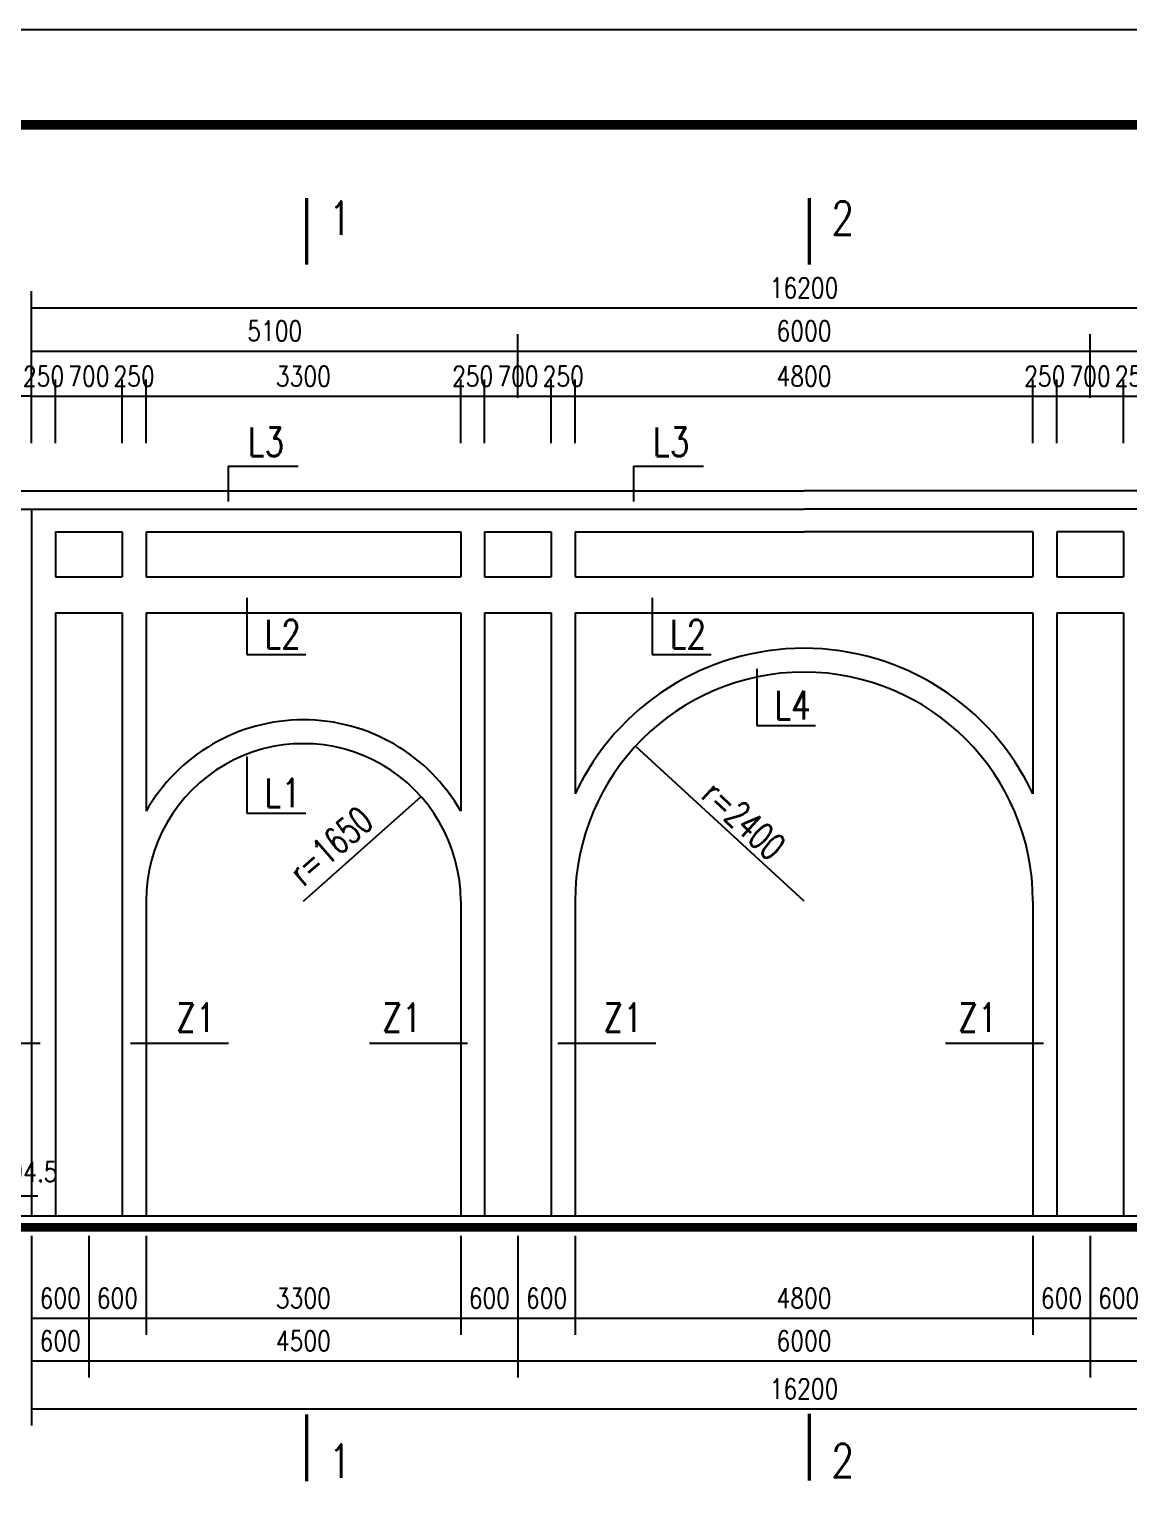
# Model space of a CAD drawing. Extents: x 0 to 180077, y 0 to 85122.
# Drawn here: x 72476 to 84002, y 26603 to 42045 of the extents above; entities that cross this region are included whole.
import ezdxf
from ezdxf.enums import TextEntityAlignment as Align

# ---------------------------------------------------------------- set-up
doc = ezdxf.new("R2010")
doc.units = 0
doc.header["$LTSCALE"] = 1000
doc.header["$MEASUREMENT"] = 0
for name, color, linetype in [('PUB_DIM', 3, 'Continuous'), ('PUB_TITLE', 4, 'Continuous'), ('文字', 3, 'Continuous'), ('柱子', 8, 'Continuous'), ('粗可见', 140, 'Continuous')]:
    doc.layers.add(name, color=color, linetype=linetype)
doc.styles.add('DIM_FONT', font='SIMPLEX.shx', dxfattribs={"width": 0.8})
doc.styles.add('QH1', font='txt1.shx', dxfattribs={"width": 0.7, "bigfont": 'HZTXT.shx'})
doc.styles.add('SIMP', font='TXT.shx', dxfattribs={"width": 0.8, "bigfont": 'HZTXT.shx'})
doc.dimstyles.new('DIMN70', dxfattribs={"dimscale": 0.7, "dimtxt": 300, "dimasz": 1, "dimexe": 250, "dimexo": 300, "dimgap": 150, "dimtad": 1, "dimdec": 0, "dimzin": 0, "dimdsep": 46, "dimtxsty": 'DIM_FONT', "dimcen": 0.09, "dimclrt": 7, "dimadec": 0, "dimazin": 0, "dimtfac": 1, "dimtdec": 0, "dimtix": 1, "dimtmove": 2, "dimatfit": 3, "dimfxl": 1, "dimtolj": 1, "dimtzin": 0, "dimarcsym": 0})

# ---------------------------------------------------------------- blocks, each defined once
blk = doc.blocks.new('*U210')
at = {"color": 0, "lineweight": -2}
for p, q in [((72148.68425311148, 37917.49470417202), (72148.68425311148, 38374.49408426881)), ((72498.68425311148, 37917.49470417202), (72498.68425311148, 38374.49408426881)), ((72148.68425311148, 38199.49408426881), (71515.92025311149, 38199.49408426881)), ((72148.68425311148, 38199.49408426881), (71515.92025311149, 38199.49408426881)), ((72497.98425311148, 38199.49408426881), (72149.38425311148, 38199.49408426881)), ((72497.98425311148, 38199.49408426881), (72149.38425311148, 38199.49408426881))]:
    blk.add_line(p, q, dxfattribs=at)
at = {"color": 0}
for points in [[(72148.68425311148, 38199.49408426881), (72147.98425311148, 38199.61075093548), (72147.98425311148, 38199.37741760214)], [(72498.68425311148, 38199.49408426881), (72499.38425311148, 38199.61075093548), (72499.38425311148, 38199.37741760214)]]:
    blk.add_solid(points, dxfattribs=at)
at = {"color": 7, "insert": (71831.95225311148, 38409.49408426881), "char_height": 210, "width": 1e-09, "attachment_point": 5, "style": 'DIM_FONT'}
blk.add_mtext('\\A1;350', dxfattribs=at)
blk = doc.blocks.new('*U211')
at = {"color": 0, "lineweight": -2}
for p, q in [((72748.68894080818, 37707.49470418692), (72748.68894080818, 38374.49408426881)), ((73448.68894928694, 37707.49470418692), (73448.68894928694, 38374.49408426881)), ((72749.38894080817, 38199.49408426881), (73447.98894928694, 38199.49408426881)), ((72749.38894080817, 38199.49408426881), (73447.98894928694, 38199.49408426881))]:
    blk.add_line(p, q, dxfattribs=at)
at = {"color": 0}
for points in [[(72748.68894080818, 38199.49408426881), (72749.38894080817, 38199.37741760214), (72749.38894080817, 38199.61075093548)], [(73448.68894928694, 38199.49408426881), (73447.98894928694, 38199.37741760214), (73447.98894928694, 38199.61075093548)]]:
    blk.add_solid(points, dxfattribs=at)
at = {"color": 7, "insert": (73098.68894504756, 38409.49408426881), "char_height": 210, "width": 1e-09, "attachment_point": 5, "style": 'DIM_FONT'}
blk.add_mtext('\\A1;700', dxfattribs=at)
blk = doc.blocks.new('*U213')
at = {"color": 0, "lineweight": -2}
for p, q in [((72498.68425311148, 38182.38106200099), (72498.68425311148, 38849.38044208288)), ((77598.68894602358, 38182.38106200099), (77598.68894602358, 38849.38044208288)), ((72499.38425311148, 38674.38044208288), (77597.98894602359, 38674.38044208288)), ((72499.38425311148, 38674.38044208288), (77597.98894602359, 38674.38044208288))]:
    blk.add_line(p, q, dxfattribs=at)
at = {"color": 0}
for points in [[(72498.68425311148, 38674.38044208288), (72499.38425311148, 38674.26377541621), (72499.38425311148, 38674.49710874955)], [(77598.68894602358, 38674.38044208288), (77597.98894602359, 38674.26377541621), (77597.98894602359, 38674.49710874955)]]:
    blk.add_solid(points, dxfattribs=at)
at = {"color": 7, "insert": (75048.68659956753, 38884.38044208288), "char_height": 210, "width": 1e-09, "attachment_point": 5, "style": 'DIM_FONT'}
blk.add_mtext('\\A1;5100', dxfattribs=at)
blk = doc.blocks.new('*U215')
at = {"color": 0, "lineweight": -2}
for p, q in [((77598.68894684315, 38182.38106200099), (77598.68894684315, 38849.38044208288)), ((83598.68894602358, 38182.38106200099), (83598.68894602358, 38849.38044208288)), ((77599.38894684314, 38674.38044208288), (83597.98894602359, 38674.38044208288)), ((77599.38894684314, 38674.38044208288), (83597.98894602359, 38674.38044208288))]:
    blk.add_line(p, q, dxfattribs=at)
at = {"color": 0}
for points in [[(77598.68894684315, 38674.38044208288), (77599.38894684314, 38674.26377541621), (77599.38894684314, 38674.49710874955)], [(83598.68894602358, 38674.38044208288), (83597.98894602359, 38674.26377541621), (83597.98894602359, 38674.49710874955)]]:
    blk.add_solid(points, dxfattribs=at)
at = {"color": 7, "insert": (80598.68894643337, 38884.38044208288), "char_height": 210, "width": 1e-09, "attachment_point": 5, "style": 'DIM_FONT'}
blk.add_mtext('\\A1;6000', dxfattribs=at)
blk = doc.blocks.new('*U216')
at = {"color": 0, "lineweight": -2}
for p, q in [((78198.78212560713, 37707.49470418692), (78198.78212560713, 38374.49408426881)), ((82998.59575933218, 37707.49470418692), (82998.59575933218, 38374.49408426881)), ((78199.48212560713, 38199.49408426881), (82997.89575933218, 38199.49408426881)), ((78199.48212560713, 38199.49408426881), (82997.89575933218, 38199.49408426881))]:
    blk.add_line(p, q, dxfattribs=at)
at = {"color": 0}
for points in [[(78198.78212560713, 38199.49408426881), (78199.48212560713, 38199.37741760214), (78199.48212560713, 38199.61075093548)], [(82998.59575933218, 38199.49408426881), (82997.89575933218, 38199.37741760214), (82997.89575933218, 38199.61075093548)]]:
    blk.add_solid(points, dxfattribs=at)
at = {"color": 7, "insert": (80598.68894246966, 38409.49408426881), "char_height": 210, "width": 1e-09, "attachment_point": 5, "style": 'DIM_FONT'}
blk.add_mtext('\\A1;4800', dxfattribs=at)
blk = doc.blocks.new('*U218')
at = {"color": 0, "lineweight": -2}
for p, q in [((73698.68894578516, 37707.49470418692), (73698.68894578516, 38374.49408426881)), ((76998.68894581497, 37707.49470418692), (76998.68894581497, 38374.49408426881)), ((73699.38894578516, 38199.49408426881), (76997.98894581497, 38199.49408426881)), ((73699.38894578516, 38199.49408426881), (76997.98894581497, 38199.49408426881))]:
    blk.add_line(p, q, dxfattribs=at)
at = {"color": 0}
for points in [[(73698.68894578516, 38199.49408426881), (73699.38894578516, 38199.37741760214), (73699.38894578516, 38199.61075093548)], [(76998.68894581497, 38199.49408426881), (76997.98894581497, 38199.37741760214), (76997.98894581497, 38199.61075093548)]]:
    blk.add_solid(points, dxfattribs=at)
at = {"color": 7, "insert": (75348.68894580007, 38409.49408426881), "char_height": 210, "width": 1e-09, "attachment_point": 5, "style": 'DIM_FONT'}
blk.add_mtext('\\A1;3300', dxfattribs=at)
blk = doc.blocks.new('*U219')
at = {"color": 0, "lineweight": -2}
for p, q in [((72498.68425311148, 37707.49470418692), (72498.68425311148, 38374.49408426881)), ((72748.68894174695, 37707.49470418692), (72748.68894174695, 38374.49408426881)), ((72497.98425311148, 38199.49408426881), (72497.28425311149, 38199.49408426881)), ((72497.98425311148, 38199.49408426881), (72497.28425311149, 38199.49408426881)), ((72498.68425311148, 38199.49408426881), (72748.68894174695, 38199.49408426881)), ((72749.38894174695, 38199.49408426881), (72750.08894174694, 38199.49408426881)), ((72749.38894174695, 38199.49408426881), (72750.08894174694, 38199.49408426881))]:
    blk.add_line(p, q, dxfattribs=at)
at = {"color": 0}
for points in [[(72498.68425311148, 38199.49408426881), (72497.98425311148, 38199.37741760214), (72497.98425311148, 38199.61075093548)], [(72748.68894174695, 38199.49408426881), (72749.38894174695, 38199.37741760214), (72749.38894174695, 38199.61075093548)]]:
    blk.add_solid(points, dxfattribs=at)
at = {"color": 7, "insert": (72623.68659742922, 38409.49408426881), "char_height": 210, "width": 1e-09, "attachment_point": 5, "style": 'DIM_FONT'}
blk.add_mtext('\\A1;250', dxfattribs=at)
blk = doc.blocks.new('*U220')
at = {"color": 0, "lineweight": -2}
for p, q in [((72498.68425311148, 38633.52309317887), (72498.68425311148, 39300.52247326076)), ((88698.68425311148, 38633.52309317887), (88698.68425311148, 39300.52247326076)), ((72499.38425311148, 39125.52247326076), (88697.98425311148, 39125.52247326076)), ((72499.38425311148, 39125.52247326076), (88697.98425311148, 39125.52247326076))]:
    blk.add_line(p, q, dxfattribs=at)
at = {"color": 0}
for points in [[(72498.68425311148, 39125.52247326076), (72499.38425311148, 39125.40580659409), (72499.38425311148, 39125.63913992743)], [(88698.68425311148, 39125.52247326076), (88697.98425311148, 39125.40580659409), (88697.98425311148, 39125.63913992743)]]:
    blk.add_solid(points, dxfattribs=at)
at = {"color": 7, "insert": (80598.68425311148, 39335.52247326076), "char_height": 210, "width": 1e-09, "attachment_point": 5, "style": 'DIM_FONT'}
blk.add_mtext('\\A1;16200', dxfattribs=at)
blk = doc.blocks.new('*U225')
at = {"color": 0, "lineweight": -2}
for p, q in [((82998.68893907964, 29398.11349053681), (82998.68893907964, 28359.78686726093)), ((83598.68894790113, 29398.11349053681), (83598.68894790113, 28359.78686726093)), ((82997.98893907965, 28534.78686726093), (82997.28893907965, 28534.78686726093)), ((82997.98893907965, 28534.78686726093), (82997.28893907965, 28534.78686726093)), ((82998.68893907964, 28534.78686726093), (83598.68894790113, 28534.78686726093)), ((83599.38894790113, 28534.78686726093), (83600.08894790112, 28534.78686726093)), ((83599.38894790113, 28534.78686726093), (83600.08894790112, 28534.78686726093))]:
    blk.add_line(p, q, dxfattribs=at)
at = {"color": 0}
for points in [[(82998.68893907964, 28534.78686726093), (82997.98893907965, 28534.67020059426), (82997.98893907965, 28534.9035339276)], [(83598.68894790113, 28534.78686726093), (83599.38894790113, 28534.67020059426), (83599.38894790113, 28534.9035339276)]]:
    blk.add_solid(points, dxfattribs=at)
at = {"color": 7, "insert": (83298.68894349039, 28744.78686726093), "char_height": 210, "width": 1e-09, "attachment_point": 5, "style": 'DIM_FONT'}
blk.add_mtext('\\A1;600', dxfattribs=at)
blk = doc.blocks.new('*U226')
at = {"color": 0, "lineweight": -2}
for p, q in [((78198.68894535303, 29398.11349053681), (78198.68894535303, 28359.78686726093)), ((82998.68895162642, 29398.11349053681), (82998.68895162642, 28359.78686726093)), ((78199.38894535303, 28534.78686726093), (82997.98895162642, 28534.78686726093)), ((78199.38894535303, 28534.78686726093), (82997.98895162642, 28534.78686726093))]:
    blk.add_line(p, q, dxfattribs=at)
at = {"color": 0}
for points in [[(78198.68894535303, 28534.78686726093), (78199.38894535303, 28534.67020059426), (78199.38894535303, 28534.9035339276)], [(82998.68895162642, 28534.78686726093), (82997.98895162642, 28534.67020059426), (82997.98895162642, 28534.9035339276)]]:
    blk.add_solid(points, dxfattribs=at)
at = {"color": 7, "insert": (80598.68894848973, 28744.78686726093), "char_height": 210, "width": 1e-09, "attachment_point": 5, "style": 'DIM_FONT'}
blk.add_mtext('\\A1;4800', dxfattribs=at)
blk = doc.blocks.new('*U228')
at = {"color": 0, "lineweight": -2}
for p, q in [((76998.68894535303, 29398.11349053681), (76998.68894535303, 28359.78686726093)), ((77598.6889564097, 29398.11349053681), (77598.6889564097, 28359.78686726093)), ((76997.98894535303, 28534.78686726093), (76997.28894535304, 28534.78686726093)), ((76997.98894535303, 28534.78686726093), (76997.28894535304, 28534.78686726093)), ((76998.68894535303, 28534.78686726093), (77598.6889564097, 28534.78686726093)), ((77599.38895640969, 28534.78686726093), (77600.08895640969, 28534.78686726093)), ((77599.38895640969, 28534.78686726093), (77600.08895640969, 28534.78686726093))]:
    blk.add_line(p, q, dxfattribs=at)
at = {"color": 0}
for points in [[(76998.68894535303, 28534.78686726093), (76997.98894535303, 28534.67020059426), (76997.98894535303, 28534.9035339276)], [(77598.6889564097, 28534.78686726093), (77599.38895640969, 28534.67020059426), (77599.38895640969, 28534.9035339276)]]:
    blk.add_solid(points, dxfattribs=at)
at = {"color": 7, "insert": (77298.68895088136, 28744.78686726093), "char_height": 210, "width": 1e-09, "attachment_point": 5, "style": 'DIM_FONT'}
blk.add_mtext('\\A1;600', dxfattribs=at)
blk = doc.blocks.new('*U229')
at = {"color": 0, "lineweight": -2}
for p, q in [((73698.68894162774, 29398.11349053681), (73698.68894162774, 28359.78686726093)), ((76998.6889501363, 29398.11349053681), (76998.6889501363, 28359.78686726093)), ((73699.38894162774, 28534.78686726093), (76997.9889501363, 28534.78686726093)), ((73699.38894162774, 28534.78686726093), (76997.9889501363, 28534.78686726093))]:
    blk.add_line(p, q, dxfattribs=at)
at = {"color": 0}
for points in [[(73698.68894162774, 28534.78686726093), (73699.38894162774, 28534.67020059426), (73699.38894162774, 28534.9035339276)], [(76998.6889501363, 28534.78686726093), (76997.9889501363, 28534.67020059426), (76997.9889501363, 28534.9035339276)]]:
    blk.add_solid(points, dxfattribs=at)
at = {"color": 7, "insert": (75348.68894588202, 28744.78686726093), "char_height": 210, "width": 1e-09, "attachment_point": 5, "style": 'DIM_FONT'}
blk.add_mtext('\\A1;3300', dxfattribs=at)
blk = doc.blocks.new('*U230')
at = {"color": 0, "lineweight": -2}
for p, q in [((73098.68894790113, 29398.11349053681), (73098.68894790113, 28359.78686726093)), ((73698.6889501363, 29398.11349053681), (73698.6889501363, 28359.78686726093)), ((73097.98894790113, 28534.78686726093), (73097.28894790114, 28534.78686726093)), ((73097.98894790113, 28534.78686726093), (73097.28894790114, 28534.78686726093)), ((73098.68894790113, 28534.78686726093), (73698.6889501363, 28534.78686726093)), ((73699.3889501363, 28534.78686726093), (73700.0889501363, 28534.78686726093)), ((73699.3889501363, 28534.78686726093), (73700.0889501363, 28534.78686726093))]:
    blk.add_line(p, q, dxfattribs=at)
at = {"color": 0}
for points in [[(73098.68894790113, 28534.78686726093), (73097.98894790113, 28534.67020059426), (73097.98894790113, 28534.9035339276)], [(73698.6889501363, 28534.78686726093), (73699.3889501363, 28534.67020059426), (73699.3889501363, 28534.9035339276)]]:
    blk.add_solid(points, dxfattribs=at)
at = {"color": 7, "insert": (73398.68894901872, 28744.78686726093), "char_height": 210, "width": 1e-09, "attachment_point": 5, "style": 'DIM_FONT'}
blk.add_mtext('\\A1;600', dxfattribs=at)
blk = doc.blocks.new('*U233')
at = {"color": 0, "lineweight": -2}
for p, q in [((77598.68895162642, 29398.11349053681), (77598.68895162642, 28359.78686726093)), ((78198.68895162642, 29398.11349053681), (78198.68895162642, 28359.78686726093)), ((77597.98895162642, 28534.78686726093), (77597.28895162643, 28534.78686726093)), ((77597.98895162642, 28534.78686726093), (77597.28895162643, 28534.78686726093)), ((77598.68895162642, 28534.78686726093), (78198.68895162642, 28534.78686726093)), ((78199.38895162642, 28534.78686726093), (78200.08895162641, 28534.78686726093)), ((78199.38895162642, 28534.78686726093), (78200.08895162641, 28534.78686726093))]:
    blk.add_line(p, q, dxfattribs=at)
at = {"color": 0}
for points in [[(77598.68895162642, 28534.78686726093), (77597.98895162642, 28534.67020059426), (77597.98895162642, 28534.9035339276)], [(78198.68895162642, 28534.78686726093), (78199.38895162642, 28534.67020059426), (78199.38895162642, 28534.9035339276)]]:
    blk.add_solid(points, dxfattribs=at)
at = {"color": 7, "insert": (77898.68895162642, 28744.78686726093), "char_height": 210, "width": 1e-09, "attachment_point": 5, "style": 'DIM_FONT'}
blk.add_mtext('\\A1;600', dxfattribs=at)
blk = doc.blocks.new('*U234')
at = {"color": 0, "lineweight": -2}
for p, q in [((83598.68894790113, 29398.11349053681), (83598.68894790113, 28359.78686726093)), ((84198.68894283473, 29398.11349053681), (84198.68894283473, 28359.78686726093)), ((83597.98894790113, 28534.78686726093), (83597.28894790114, 28534.78686726093)), ((83597.98894790113, 28534.78686726093), (83597.28894790114, 28534.78686726093)), ((83598.68894790113, 28534.78686726093), (84198.68894283473, 28534.78686726093)), ((84199.38894283473, 28534.78686726093), (84200.08894283473, 28534.78686726093)), ((84199.38894283473, 28534.78686726093), (84200.08894283473, 28534.78686726093))]:
    blk.add_line(p, q, dxfattribs=at)
at = {"color": 0}
for points in [[(83598.68894790113, 28534.78686726093), (83597.98894790113, 28534.67020059426), (83597.98894790113, 28534.9035339276)], [(84198.68894283473, 28534.78686726093), (84199.38894283473, 28534.67020059426), (84199.38894283473, 28534.9035339276)]]:
    blk.add_solid(points, dxfattribs=at)
at = {"color": 7, "insert": (83898.68894536793, 28744.78686726093), "char_height": 210, "width": 1e-09, "attachment_point": 5, "style": 'DIM_FONT'}
blk.add_mtext('\\A1;600', dxfattribs=at)
blk = doc.blocks.new('*U237')
at = {"color": 0, "lineweight": -2}
for p, q in [((83598.68894429505, 28950.84623381495), (83598.68894429505, 27912.51961053908)), ((88098.68894685805, 28950.84623381495), (88098.68894685805, 27912.51961053908)), ((83599.38894429505, 28087.51961053908), (88097.98894685805, 28087.51961053908)), ((83599.38894429505, 28087.51961053908), (88097.98894685805, 28087.51961053908))]:
    blk.add_line(p, q, dxfattribs=at)
at = {"color": 0}
for points in [[(83598.68894429505, 28087.51961053908), (83599.38894429505, 28087.40294387241), (83599.38894429505, 28087.63627720575)], [(88098.68894685805, 28087.51961053908), (88097.98894685805, 28087.40294387241), (88097.98894685805, 28087.63627720575)]]:
    blk.add_solid(points, dxfattribs=at)
at = {"color": 7, "insert": (85848.68894557655, 28297.51961053908), "char_height": 210, "width": 1e-09, "attachment_point": 5, "style": 'DIM_FONT'}
blk.add_mtext('\\A1;4500', dxfattribs=at)
blk = doc.blocks.new('*U238')
at = {"color": 0, "lineweight": -2}
for p, q in [((77598.68895056844, 28950.84623381495), (77598.68895056844, 27912.51961053908)), ((83598.68894684315, 28950.84623381495), (83598.68894684315, 27912.51961053908)), ((77599.38895056843, 28087.51961053908), (83597.98894684315, 28087.51961053908)), ((77599.38895056843, 28087.51961053908), (83597.98894684315, 28087.51961053908))]:
    blk.add_line(p, q, dxfattribs=at)
at = {"color": 0}
for points in [[(77598.68895056844, 28087.51961053908), (77599.38895056843, 28087.40294387241), (77599.38895056843, 28087.63627720575)], [(83598.68894684315, 28087.51961053908), (83597.98894684315, 28087.40294387241), (83597.98894684315, 28087.63627720575)]]:
    blk.add_solid(points, dxfattribs=at)
at = {"color": 7, "insert": (80598.68894870579, 28297.51961053908), "char_height": 210, "width": 1e-09, "attachment_point": 5, "style": 'DIM_FONT'}
blk.add_mtext('\\A1;6000', dxfattribs=at)
blk = doc.blocks.new('*U240')
at = {"color": 0, "lineweight": -2}
for p, q in [((73098.68894684315, 28950.84623381495), (73098.68894684315, 27912.51961053908)), ((77598.68894684315, 28950.84623381495), (77598.68894684315, 27912.51961053908)), ((73099.38894684314, 28087.51961053908), (77597.98894684315, 28087.51961053908)), ((73099.38894684314, 28087.51961053908), (77597.98894684315, 28087.51961053908))]:
    blk.add_line(p, q, dxfattribs=at)
at = {"color": 0}
for points in [[(73098.68894684315, 28087.51961053908), (73099.38894684314, 28087.40294387241), (73099.38894684314, 28087.63627720575)], [(77598.68894684315, 28087.51961053908), (77597.98894684315, 28087.40294387241), (77597.98894684315, 28087.63627720575)]]:
    blk.add_solid(points, dxfattribs=at)
at = {"color": 7, "insert": (75348.68894684315, 28297.51961053908), "char_height": 210, "width": 1e-09, "attachment_point": 5, "style": 'DIM_FONT'}
blk.add_mtext('\\A1;4500', dxfattribs=at)
blk = doc.blocks.new('*U241')
at = {"color": 0, "lineweight": -2}
for p, q in [((72498.68425311148, 28745.20541769266), (72498.68425311148, 27409.3437935859)), ((88698.68425311148, 28745.20541769266), (88698.68425311148, 27409.3437935859)), ((72499.38425311148, 27584.3437935859), (88697.98425311148, 27584.3437935859)), ((72499.38425311148, 27584.3437935859), (88697.98425311148, 27584.3437935859))]:
    blk.add_line(p, q, dxfattribs=at)
at = {"color": 0}
for points in [[(72498.68425311148, 27584.3437935859), (72499.38425311148, 27584.22712691923), (72499.38425311148, 27584.46046025257)], [(88698.68425311148, 27584.3437935859), (88697.98425311148, 27584.22712691923), (88697.98425311148, 27584.46046025257)]]:
    blk.add_solid(points, dxfattribs=at)
at = {"color": 7, "insert": (80598.68425311148, 27794.3437935859), "char_height": 210, "width": 1e-09, "attachment_point": 5, "style": 'DIM_FONT'}
blk.add_mtext('\\A1;16200', dxfattribs=at)
blk = doc.blocks.new('*U242')
at = {"color": 0, "lineweight": -2}
for p, q in [((72498.68425311148, 28950.84623381495), (72498.68425311148, 27912.51961053908)), ((73098.68894684315, 28950.84623381495), (73098.68894684315, 27912.51961053908)), ((72497.98425311148, 28087.51961053908), (72497.28425311149, 28087.51961053908)), ((72497.98425311148, 28087.51961053908), (72497.28425311149, 28087.51961053908)), ((72498.68425311148, 28087.51961053908), (73098.68894684315, 28087.51961053908)), ((73099.38894684314, 28087.51961053908), (73100.08894684314, 28087.51961053908)), ((73099.38894684314, 28087.51961053908), (73100.08894684314, 28087.51961053908))]:
    blk.add_line(p, q, dxfattribs=at)
at = {"color": 0}
for points in [[(72498.68425311148, 28087.51961053908), (72497.98425311148, 28087.40294387241), (72497.98425311148, 28087.63627720575)], [(73098.68894684315, 28087.51961053908), (73099.38894684314, 28087.40294387241), (73099.38894684314, 28087.63627720575)]]:
    blk.add_solid(points, dxfattribs=at)
at = {"color": 7, "insert": (72798.68659997731, 28297.51961053908), "char_height": 210, "width": 1e-09, "attachment_point": 5, "style": 'DIM_FONT'}
blk.add_mtext('\\A1;600', dxfattribs=at)
blk = doc.blocks.new('*U243')
at = {"color": 0, "lineweight": -2}
for p, q in [((72498.68425311148, 29398.11349053681), (72498.68425311148, 28359.78686726093)), ((73098.68895119429, 29398.11349053681), (73098.68895119429, 28359.78686726093)), ((72497.98425311148, 28534.78686726093), (72497.28425311149, 28534.78686726093)), ((72497.98425311148, 28534.78686726093), (72497.28425311149, 28534.78686726093)), ((72498.68425311148, 28534.78686726093), (73098.68895119429, 28534.78686726093)), ((73099.38895119428, 28534.78686726093), (73100.08895119428, 28534.78686726093)), ((73099.38895119428, 28534.78686726093), (73100.08895119428, 28534.78686726093))]:
    blk.add_line(p, q, dxfattribs=at)
at = {"color": 0}
for points in [[(72498.68425311148, 28534.78686726093), (72497.98425311148, 28534.67020059426), (72497.98425311148, 28534.9035339276)], [(73098.68895119429, 28534.78686726093), (73099.38895119428, 28534.67020059426), (73099.38895119428, 28534.9035339276)]]:
    blk.add_solid(points, dxfattribs=at)
at = {"color": 7, "insert": (72798.68660215288, 28744.78686726093), "char_height": 210, "width": 1e-09, "attachment_point": 5, "style": 'DIM_FONT'}
blk.add_mtext('\\A1;600', dxfattribs=at)
blk = doc.blocks.new('*U223')
at = {"color": 0, "lineweight": -2}
for p, q in [((73448.68894580007, 37707.49470418692), (73448.68894580007, 38374.49408426881)), ((73698.68894578516, 37707.49470418692), (73698.68894578516, 38374.49408426881)), ((73447.98894580007, 38199.49408426881), (73447.28894580007, 38199.49408426881)), ((73447.98894580007, 38199.49408426881), (73447.28894580007, 38199.49408426881)), ((73448.68894580007, 38199.49408426881), (73698.68894578516, 38199.49408426881)), ((73699.38894578516, 38199.49408426881), (73700.08894578516, 38199.49408426881)), ((73699.38894578516, 38199.49408426881), (73700.08894578516, 38199.49408426881))]:
    blk.add_line(p, q, dxfattribs=at)
at = {"color": 0}
for points in [[(73448.68894580007, 38199.49408426881), (73447.98894580007, 38199.37741760214), (73447.98894580007, 38199.61075093548)], [(73698.68894578516, 38199.49408426881), (73699.38894578516, 38199.37741760214), (73699.38894578516, 38199.61075093548)]]:
    blk.add_solid(points, dxfattribs=at)
at = {"color": 7, "insert": (73573.68894579262, 38409.49408426881), "char_height": 210, "width": 1e-09, "attachment_point": 5, "style": 'DIM_FONT'}
blk.add_mtext('\\A1;250', dxfattribs=at)
blk = doc.blocks.new('*U258')
at = {"color": 0, "lineweight": -2}
for p, q in [((77248.69363351166, 37707.49470420182), (77248.69363351166, 38374.49408428371)), ((77948.69364199042, 37707.49470420182), (77948.69364199042, 38374.49408428371)), ((77249.39363351166, 38199.49408428371), (77947.99364199043, 38199.49408428371)), ((77249.39363351166, 38199.49408428371), (77947.99364199043, 38199.49408428371))]:
    blk.add_line(p, q, dxfattribs=at)
at = {"color": 0}
for points in [[(77248.69363351166, 38199.49408428371), (77249.39363351166, 38199.37741761704), (77249.39363351166, 38199.61075095038)], [(77948.69364199042, 38199.49408428371), (77947.99364199043, 38199.37741761704), (77947.99364199043, 38199.61075095038)]]:
    blk.add_solid(points, dxfattribs=at)
at = {"color": 7, "insert": (77598.69363775104, 38409.49408428371), "char_height": 210, "width": 1e-09, "attachment_point": 5, "style": 'DIM_FONT'}
blk.add_mtext('\\A1;700', dxfattribs=at)
blk = doc.blocks.new('*U269')
at = {"color": 0, "lineweight": -2}
for p, q in [((76998.68894581497, 37707.49470420182), (76998.68894581497, 38374.49408428371)), ((77248.69363445044, 37707.49470420182), (77248.69363445044, 38374.49408428371)), ((76997.98894581497, 38199.49408428371), (76997.28894581497, 38199.49408428371)), ((76997.98894581497, 38199.49408428371), (76997.28894581497, 38199.49408428371)), ((76998.68894581497, 38199.49408428371), (77248.69363445044, 38199.49408428371)), ((77249.39363445043, 38199.49408428371), (77250.09363445043, 38199.49408428371)), ((77249.39363445043, 38199.49408428371), (77250.09363445043, 38199.49408428371))]:
    blk.add_line(p, q, dxfattribs=at)
at = {"color": 0}
for points in [[(76998.68894581497, 38199.49408428371), (76997.98894581497, 38199.37741761704), (76997.98894581497, 38199.61075095038)], [(77248.69363445044, 38199.49408428371), (77249.39363445043, 38199.37741761704), (77249.39363445043, 38199.61075095038)]]:
    blk.add_solid(points, dxfattribs=at)
at = {"color": 7, "insert": (77123.6912901327, 38409.49408428371), "char_height": 210, "width": 1e-09, "attachment_point": 5, "style": 'DIM_FONT'}
blk.add_mtext('\\A1;250', dxfattribs=at)
blk = doc.blocks.new('*U280')
at = {"color": 0, "lineweight": -2}
for p, q in [((77948.69363850355, 37707.49470420182), (77948.69363850355, 38374.49408428371)), ((78198.69363848865, 37707.49470420182), (78198.69363848865, 38374.49408428371)), ((77947.99363850355, 38199.49408428371), (77947.29363850356, 38199.49408428371)), ((77947.99363850355, 38199.49408428371), (77947.29363850356, 38199.49408428371)), ((77948.69363850355, 38199.49408428371), (78198.69363848865, 38199.49408428371)), ((78199.39363848865, 38199.49408428371), (78200.09363848864, 38199.49408428371)), ((78199.39363848865, 38199.49408428371), (78200.09363848864, 38199.49408428371))]:
    blk.add_line(p, q, dxfattribs=at)
at = {"color": 0}
for points in [[(77948.69363850355, 38199.49408428371), (77947.99363850355, 38199.37741761704), (77947.99363850355, 38199.61075095038)], [(78198.69363848865, 38199.49408428371), (78199.39363848865, 38199.37741761704), (78199.39363848865, 38199.61075095038)]]:
    blk.add_solid(points, dxfattribs=at)
at = {"color": 7, "insert": (78073.6936384961, 38409.49408428371), "char_height": 210, "width": 1e-09, "attachment_point": 5, "style": 'DIM_FONT'}
blk.add_mtext('\\A1;250', dxfattribs=at)
blk = doc.blocks.new('*U291')
at = {"color": 0, "lineweight": -2}
for p, q in [((83248.60044702888, 37707.49470418692), (83248.60044702888, 38374.49408426881)), ((83948.60045550764, 37707.49470418692), (83948.60045550764, 38374.49408426881)), ((83249.30044702887, 38199.49408426881), (83947.90045550764, 38199.49408426881)), ((83249.30044702887, 38199.49408426881), (83947.90045550764, 38199.49408426881))]:
    blk.add_line(p, q, dxfattribs=at)
at = {"color": 0}
for points in [[(83248.60044702888, 38199.49408426881), (83249.30044702887, 38199.37741760214), (83249.30044702887, 38199.61075093548)], [(83948.60045550764, 38199.49408426881), (83947.90045550764, 38199.37741760214), (83947.90045550764, 38199.61075093548)]]:
    blk.add_solid(points, dxfattribs=at)
at = {"color": 7, "insert": (83598.60045126826, 38409.49408426881), "char_height": 210, "width": 1e-09, "attachment_point": 5, "style": 'DIM_FONT'}
blk.add_mtext('\\A1;700', dxfattribs=at)
blk = doc.blocks.new('*U313')
at = {"color": 0, "lineweight": -2}
for p, q in [((82998.59575933218, 37707.49470418692), (82998.59575933218, 38374.49408426881)), ((83248.60044796765, 37707.49470418692), (83248.60044796765, 38374.49408426881)), ((82997.89575933218, 38199.49408426881), (82997.19575933219, 38199.49408426881)), ((82997.89575933218, 38199.49408426881), (82997.19575933219, 38199.49408426881)), ((82998.59575933218, 38199.49408426881), (83248.60044796765, 38199.49408426881)), ((83249.30044796765, 38199.49408426881), (83250.00044796764, 38199.49408426881)), ((83249.30044796765, 38199.49408426881), (83250.00044796764, 38199.49408426881))]:
    blk.add_line(p, q, dxfattribs=at)
at = {"color": 0}
for points in [[(82998.59575933218, 38199.49408426881), (82997.89575933218, 38199.37741760214), (82997.89575933218, 38199.61075093548)], [(83248.60044796765, 38199.49408426881), (83249.30044796765, 38199.37741760214), (83249.30044796765, 38199.61075093548)]]:
    blk.add_solid(points, dxfattribs=at)
at = {"color": 7, "insert": (83123.59810364991, 38409.49408426881), "char_height": 210, "width": 1e-09, "attachment_point": 5, "style": 'DIM_FONT'}
blk.add_mtext('\\A1;250', dxfattribs=at)
blk = doc.blocks.new('*U2')
at = {"color": 0, "lineweight": -2}
for p, q in [((83948.60045202076, 37707.49470418692), (83948.60045202076, 38374.49408426881)), ((84198.60045200586, 37707.49470418692), (84198.60045200586, 38374.49408426881)), ((83947.90045202077, 38199.49408426881), (83947.20045202077, 38199.49408426881)), ((83947.90045202077, 38199.49408426881), (83947.20045202077, 38199.49408426881)), ((83948.60045202076, 38199.49408426881), (84198.60045200586, 38199.49408426881)), ((84199.30045200586, 38199.49408426881), (84200.00045200586, 38199.49408426881)), ((84199.30045200586, 38199.49408426881), (84200.00045200586, 38199.49408426881))]:
    blk.add_line(p, q, dxfattribs=at)
at = {"color": 0}
for points in [[(83948.60045202076, 38199.49408426881), (83947.90045202077, 38199.37741760214), (83947.90045202077, 38199.61075093548)], [(84198.60045200586, 38199.49408426881), (84199.30045200586, 38199.37741760214), (84199.30045200586, 38199.61075093548)]]:
    blk.add_solid(points, dxfattribs=at)
at = {"color": 7, "insert": (84073.60045201331, 38409.49408426881), "char_height": 210, "width": 1e-09, "attachment_point": 5, "style": 'DIM_FONT'}
blk.add_mtext('\\A1;250', dxfattribs=at)
blk = doc.blocks.new('*U68')
at = {"color": 0, "lineweight": -2}
for p, q in [((83598.68894602358, 38182.38106200099), (83598.68894602358, 38849.38044208288)), ((88698.69363893569, 38182.38106200099), (88698.69363893569, 38849.38044208288)), ((83599.38894602358, 38674.38044208288), (88697.99363893569, 38674.38044208288)), ((83599.38894602358, 38674.38044208288), (88697.99363893569, 38674.38044208288))]:
    blk.add_line(p, q, dxfattribs=at)
at = {"color": 0}
for points in [[(83598.68894602358, 38674.38044208288), (83599.38894602358, 38674.26377541621), (83599.38894602358, 38674.49710874955)], [(88698.69363893569, 38674.38044208288), (88697.99363893569, 38674.26377541621), (88697.99363893569, 38674.49710874955)]]:
    blk.add_solid(points, dxfattribs=at)
at = {"color": 7, "insert": (86148.69129247963, 38884.38044208288), "char_height": 210, "width": 1e-09, "attachment_point": 5, "style": 'DIM_FONT'}
blk.add_mtext('\\A1;5100', dxfattribs=at)

msp = doc.modelspace()

# ---------------------------------------------------------------- linework, layer by layer
at = {"layer": 'PUB_DIM'}
msp.add_line((71683.4471423775, 29818.11418028176), (72563.4471423775, 29818.11418028176), dxfattribs=at)
for points in [[(75382.71339789033, 40278.3865416348, 35, 35, 0), (75382.71339789033, 39578.3865416348, 35, 35, 0)], [(80654.37551811337, 40278.3865416348, 35, 35, 0), (80654.37551811337, 39578.3865416348, 35, 35, 0)], [(75382.71339789033, 26826.44737482071, 35, 35, 0), (75382.71339789033, 27526.44737482071, 35, 35, 0)], [(80654.37551811337, 26833.08529883623, 35, 35, 0), (80654.37551811337, 27533.08529883623, 35, 35, 0)]]:
    msp.add_lwpolyline(points, format="xyseb", dxfattribs=at)
at = {"layer": 'PUB_TITLE'}
msp.add_lwpolyline([(60648.65329037607, 45.20277485251427), (60648.65329037607, 42045.20277485251), (120048.6532903761, 42045.20277485251), (120048.6532903761, 45.20277485251427)], close=True, dxfattribs=at)
msp.add_lwpolyline([(63148.65329037607, 1045.202774852514, 100, 100, 0), (119048.6532903761, 1045.202774852514, 100, 100, 0), (119048.6532903761, 41045.20277485251, 100, 100, 0), (63148.65329037607, 41045.20277485251, 100, 100, 0)], format="xyseb", close=True, dxfattribs=at)
at = {"layer": '文字'}
for p, q in [((74560.7297206372, 37468.88526970148), (75295.4135580957, 37468.88526970148)), ((74560.7297206372, 37468.88526970148), (74560.7297206521, 37097.0168813467)), ((78811.03379379213, 37468.88526970148), (79545.71763125062, 37468.88526970148)), ((78811.03379379213, 37468.88526970148), (78811.03379380703, 37097.0168813467)), ((74756.59604269266, 36087.82539257407), (74756.59604269266, 35492.10956589878)), ((79006.90011584759, 36087.82539257407), (79006.90011584759, 35492.10956589878)), ((74756.59604269266, 35492.10956589878), (75373.76008692384, 35492.10956589878)), ((79006.90011584759, 35492.10956589878), (79624.06416007876, 35492.10956589878)), ((80103.75249627233, 35344.08802816272), (80103.75249627233, 34748.37220148742)), ((80103.75249627233, 34748.37220148742), (80720.9165405035, 34748.37220148742)), ((80598.69363850355, 32908.11349058151), (78832.44863046706, 34533.03766466677)), ((74756.59604269266, 34424.20207767189), (74756.59604269266, 33828.48625099659)), ((75348.69363848865, 32908.11349058151), (76583.2967633456, 34002.76189263165)), ((74756.59604269266, 33828.48625099659), (75373.76008692384, 33828.48625099659)), ((71560.62415800989, 31419.49115973711), (72589.29791904986, 31419.49115972221)), ((73535.07176756859, 31419.49115973711), (74563.74552860856, 31419.49115972221)), ((76041.9946103245, 31419.49115973711), (77070.66837136447, 31419.49115972221)), ((78016.4422198832, 31419.49115973711), (79045.11598092318, 31419.49115972221)), ((82080.9141023606, 31419.49115973711), (83109.58786340058, 31419.49115972221))]:
    msp.add_line(p, q, dxfattribs=at)
at = {"layer": '柱子', "color": 4}
msp.add_lwpolyline([(69647.0983068496, 29488.11349056661, 90, 90, 0), (91245.8837994188, 29488.11349056661, 90, 90, 0)], format="xyseb", dxfattribs=at)
at = {"layer": '粗可见', "color": 140}
for p, q in [((72148.68894577026, 37208.11349056661), (80598.68894580007, 37208.11349056661)), ((89048.68894585967, 37208.11349056661), (80598.68894582987, 37208.11349056661)), ((72148.68894577026, 37018.11349056661), (80598.68894580007, 37018.11349056661)), ((72498.68894578516, 37018.11349056661), (72498.68894580007, 32908.11349058151)), ((89048.68894585967, 37018.11349056661), (80598.68894582987, 37018.11349056661)), ((72748.68894580007, 36778.11349056661), (72748.68894581497, 36308.65023651719)), ((72748.68894580007, 36778.11349056661), (73448.68894580007, 36778.11349058151)), ((73448.68894580007, 36778.11349058151), (73448.68894581497, 36308.62668028474)), ((73698.68894578516, 36778.11349056661), (73698.68894580007, 36308.61826732755)), ((73698.68894578516, 36778.11349056661), (76998.68894580007, 36778.11349056661)), ((76998.68894580007, 36778.11349056661), (76998.68894580007, 36308.50721648335)), ((77248.68894580007, 36778.11349056661), (77248.68894580007, 36308.49880354106)), ((77248.68894580007, 36778.11349056661), (77948.68894587457, 36778.11349056661)), ((77948.68894585967, 36778.11349056661), (77948.68894587457, 36308.47524729371)), ((78198.68894584477, 36778.11349056661), (78198.68894581497, 36308.46683435142)), ((78198.68894584477, 36778.11349056661), (80598.68894580007, 36778.11349056661)), ((82998.68894580007, 36778.11349058151), (80598.68894582987, 36778.11349056661)), ((82998.68894580007, 36778.11349056661), (82998.68894580007, 36308.30530585349)), ((83248.68894580007, 36778.11349056661), (83248.68894580007, 36308.2968929112)), ((83948.68894580007, 36778.11349056661), (83248.68894580007, 36778.11349056661)), ((83948.68894581497, 36778.11349056661), (83948.68894581497, 36308.27333669364)), ((72748.68894581497, 36308.65023651719), (73448.68894582987, 36308.62668028474)), ((73698.68894581497, 36308.61826732755), (76998.68894580007, 36308.50721648335)), ((77248.68894580007, 36308.49880354106), (77948.68894585967, 36308.47524729371)), ((78198.68894582987, 36308.46683435142), (82998.68894580007, 36308.30530586839)), ((83248.68894580007, 36308.2968929261), (83948.68894578516, 36308.27333669364)), ((72748.68894580007, 35928.65023627877), (73448.68894581497, 35928.62668003142)), ((72748.68894580007, 35928.65023627877), (72748.68894580007, 29608.11349055171)), ((73448.68894581497, 35928.62668006122), (73448.68894580007, 29608.11349055171)), ((73698.68894580007, 35928.61826710403), (73698.68894580007, 33850.18567463756)), ((73698.68894580007, 35928.61826710403), (76998.68894580007, 35928.50721627474)), ((76998.68894580007, 35928.50721627474), (76998.68894578516, 33850.18567466736)), ((77248.68894580007, 35928.49880333245), (77248.68894580007, 29608.11349055171)), ((77248.68894580007, 35928.49880333245), (77948.68894584477, 35928.47524708509)), ((77948.68894585967, 35928.4752471), (77948.68894580007, 29608.11349055171)), ((78198.68894582987, 35928.4668341428), (78198.68894581497, 34031.72374325991)), ((78198.68894582987, 35928.46683415771), (82998.68894580007, 35928.30530567467)), ((82998.68894580007, 35928.30530567467), (82998.68894580007, 34031.72374327481)), ((83248.68894580007, 35928.29689273238), (83948.68894578516, 35928.27333648503)), ((83248.68894580007, 35928.29689271748), (83248.68894580007, 29608.11349055171)), ((83948.68894581497, 35928.27333648503), (83948.68894580007, 29608.11349055171)), ((72498.68894580007, 32908.11349058151), (72498.68894580007, 29608.11349055171)), ((73698.68894580007, 32908.11675794423), (73698.68894580007, 29608.11349055171)), ((76998.68894578516, 32908.12087573111), (76998.68894580007, 29608.11349055171)), ((78198.68894582987, 32908.11349055171), (78198.68894535303, 29608.11349053681)), ((82998.68894580007, 32908.11349055171), (82998.68894580007, 29608.11349055171)), ((69647.0983068496, 29608.11349056661), (91245.8837994188, 29608.11349056661))]:
    msp.add_line(p, q, dxfattribs=at)
for centre, radius, start, end in [((80598.68894581497, 32908.11349056661), 2649.999999985099, 25.08762784156959, 154.9123721588588), ((80598.68894581497, 32908.11349055171), 2399.999999985099, 3.557390192737061e-10, 179.9999999996442), ((75348.68894580007, 32908.11349056661), 1900, 29.72432914811312, 150.2756708528901), ((75348.68894580007, 32908.11349056661), 1650, 359.9998147212875, 180.0001852787126)]:
    msp.add_arc(centre, radius, start, end, dxfattribs=at)

# ---------------------------------------------------------------- texts
at = {"layer": 'PUB_DIM', "style": 'DIM_FONT', "width": 0.8}
for s, p in [('1', (75732.71339789033, 40068.3865416348)), ('2', (81004.37551811337, 40068.3865416348)), ('1', (75732.71339789033, 27036.44737482071)), ('2', (81004.37551811337, 27043.08529883623))]:
    msp.add_text(s, height=350, dxfattribs=at).set_placement(p, align=Align.MIDDLE)
msp.add_text('%%p0.000=94.5', height=210, dxfattribs=at).set_placement((72770.30509327352, 29965.11418028176), align=Align.RIGHT)
at = {"layer": '文字', "style": 'SIMP', "width": 0.8}
for s, p in [('L3', (74765.47449819744, 37571.34329724312)), ('L3', (79015.77857135236, 37571.34329724312)), ('L2', (74941.75418804586, 35555.42339789867)), ('L2', (79192.05826120079, 35555.42339789867)), ('L4', (80288.91064162552, 34811.68603348732)), ('L1', (74941.75418804586, 33891.80008299649)), ('Z1', (74015.5494492799, 31535.76440541446)), ('Z1', (76176.94491286576, 31535.76440541446)), ('Z1', (78496.91990159452, 31535.76440541446)), ('Z1', (82215.86440490186, 31535.76440541446))]:
    msp.add_text(s, height=300, dxfattribs=at).set_placement(p)
at = {"layer": '文字', "style": 'QH1', "width": 0.7}
for s, rotation, p in [('r=2400', 317.1395026395947, (79505.10139644146, 33996.66828994453)), ('r=1650', 40.90802339440414, (75348.43405999243, 33053.53586113453))]:
    msp.add_text(s, height=280, rotation=rotation, dxfattribs=at).set_placement(p)

# ---------------------------------------------------------------- dimensions: what is measured, and where the dimension line sits
at = {"layer": 'PUB_DIM'}
for p1, p2, distance, picture, middle in [((72498.68425311148, 38423.52309317887), (88698.68425311148, 38423.52309317887), 701.999380081892, '*U220', (80598.68425311148, 39335.52247326076)), ((72498.68425311148, 37972.38106200099), (77598.68894602358, 37972.38106200099), 701.999380081892, '*U213', (75048.68659956753, 38884.38044208288)), ((77598.68894684315, 37972.38106200099), (83598.68894602358, 37972.38106200099), 701.9993800818921, '*U215', (80598.68894642591, 38884.38044208288)), ((83598.68894602358, 37972.38106200099), (88698.69363893569, 37972.38106200099), 701.999380081892, '*U68', (86148.69129247963, 38884.38044208288)), ((72498.68425311148, 37497.49470418692), (72748.68894174695, 37497.49470418692), 701.9993800818847, '*U219', (72623.68659743667, 38409.49408426881)), ((72748.68894080818, 37497.49470418692), (73448.68894928694, 37497.49470418692), 701.9993800818847, '*U211', (73098.68894505501, 38409.49408426881)), ((73448.68894580007, 37497.49470418692), (73698.68894578516, 37497.49470418692), 701.9993800818847, '*U223', (73573.68894580007, 38409.49408426881)), ((73698.68894578516, 37497.49470418692), (76998.68894581497, 37497.49470418692), 701.9993800818847, '*U218', (75348.68894580007, 38409.49408426881)), ((76998.68894581497, 37497.49470420182), (77248.69363445044, 37497.49470420182), 701.999380081892, '*U269', (77123.69129014015, 38409.49408428371)), ((77248.69363351166, 37497.49470420182), (77948.69364199042, 37497.49470420182), 701.999380081892, '*U258', (77598.6936377585, 38409.49408428371)), ((77948.69363850355, 37497.49470420182), (78198.69363848865, 37497.49470420182), 701.999380081892, '*U280', (78073.69363850355, 38409.49408428371)), ((78198.78212560713, 37497.49470418692), (82998.59575933218, 37497.49470418692), 701.9993800818847, '*U216', (80598.6889424622, 38409.49408426881)), ((82998.59575933218, 37497.49470418692), (83248.60044796765, 37497.49470418692), 701.9993800818847, '*U313', (83123.59810364246, 38409.49408426881)), ((83248.60044702888, 37497.49470418692), (83948.60045550764, 37497.49470418692), 701.9993800818847, '*U291', (83598.6004512608, 38409.49408426881)), ((83948.60045202076, 37497.49470418692), (84198.60045200586, 37497.49470418692), 701.9993800818847, '*U2', (84073.60045200586, 38409.49408426881)), ((72498.68425311148, 29608.11349053681), (73098.68895119429, 29608.11349053681), -1073.3266232758797, '*U243', (72798.68660214543, 28744.78686726093)), ((73098.68894790113, 29608.11349053681), (73698.6889501363, 29608.11349053681), -1073.3266232758797, '*U230', (73398.68894901872, 28744.78686726093)), ((73698.68894162774, 29608.11349053681), (76998.6889501363, 29608.11349053681), -1073.3266232758797, '*U229', (75348.68894588947, 28744.78686726093)), ((76998.68894535303, 29608.11349053681), (77598.6889564097, 29608.11349053681), -1073.3266232758797, '*U228', (77298.68895088136, 28744.78686726093)), ((77598.68895162642, 29608.11349053681), (78198.68895162642, 29608.11349053681), -1073.3266232758797, '*U233', (77898.68895162642, 28744.78686726093)), ((78198.68894535303, 29608.11349053681), (82998.68895162642, 29608.11349053681), -1073.3266232758797, '*U226', (80598.68894848228, 28744.78686726093)), ((82998.68893907964, 29608.11349053681), (83598.68894790113, 29608.11349053681), -1073.3266232758797, '*U225', (83298.68894349039, 28744.78686726093)), ((83598.68894790113, 29608.11349053681), (84198.68894283473, 29608.11349053681), -1073.3266232758797, '*U234', (83898.68894536793, 28744.78686726093)), ((72498.68425311148, 29160.84623381495), (73098.68894684315, 29160.84623381495), -1073.3266232758724, '*U242', (72798.68659996986, 28297.51961053908)), ((73098.68894684315, 29160.84623381495), (77598.68894684315, 29160.84623381495), -1073.3266232758724, '*U240', (75348.68894684315, 28297.51961053908)), ((77598.68895056844, 29160.84623381495), (83598.68894684315, 29160.84623381495), -1073.3266232758724, '*U238', (80598.68894870579, 28297.51961053908)), ((83598.68894429505, 29160.84623381495), (88098.68894685805, 29160.84623381495), -1073.3266232758724, '*U237', (85848.68894557655, 28297.51961053908)), ((72498.68425311148, 28955.20541769266), (88698.68425311148, 28955.20541769266), -1370.8616241067612, '*U241', (80598.68425311148, 27794.3437935859))]:
    dim = msp.add_aligned_dim(p1=p1, p2=p2, distance=distance, dimstyle='DIMN70', dxfattribs=at)
    dim.commit()
    dim.dimension.update_dxf_attribs({"geometry": picture, "text_midpoint": middle})
dim = msp.add_linear_dim(base=(72148.68425311148, 38199.49408426881), p1=(72498.68425311148, 37707.49470417202), p2=(72148.68425311148, 37707.49470417202), angle=180, dimstyle='DIMN70', dxfattribs=at)
dim.commit()
dim.dimension.update_dxf_attribs({"geometry": '*U210', "text_midpoint": (72096.93231475353, 38409.49408426881), "dimtype": 161})

doc.saveas('drawing.dxf')
